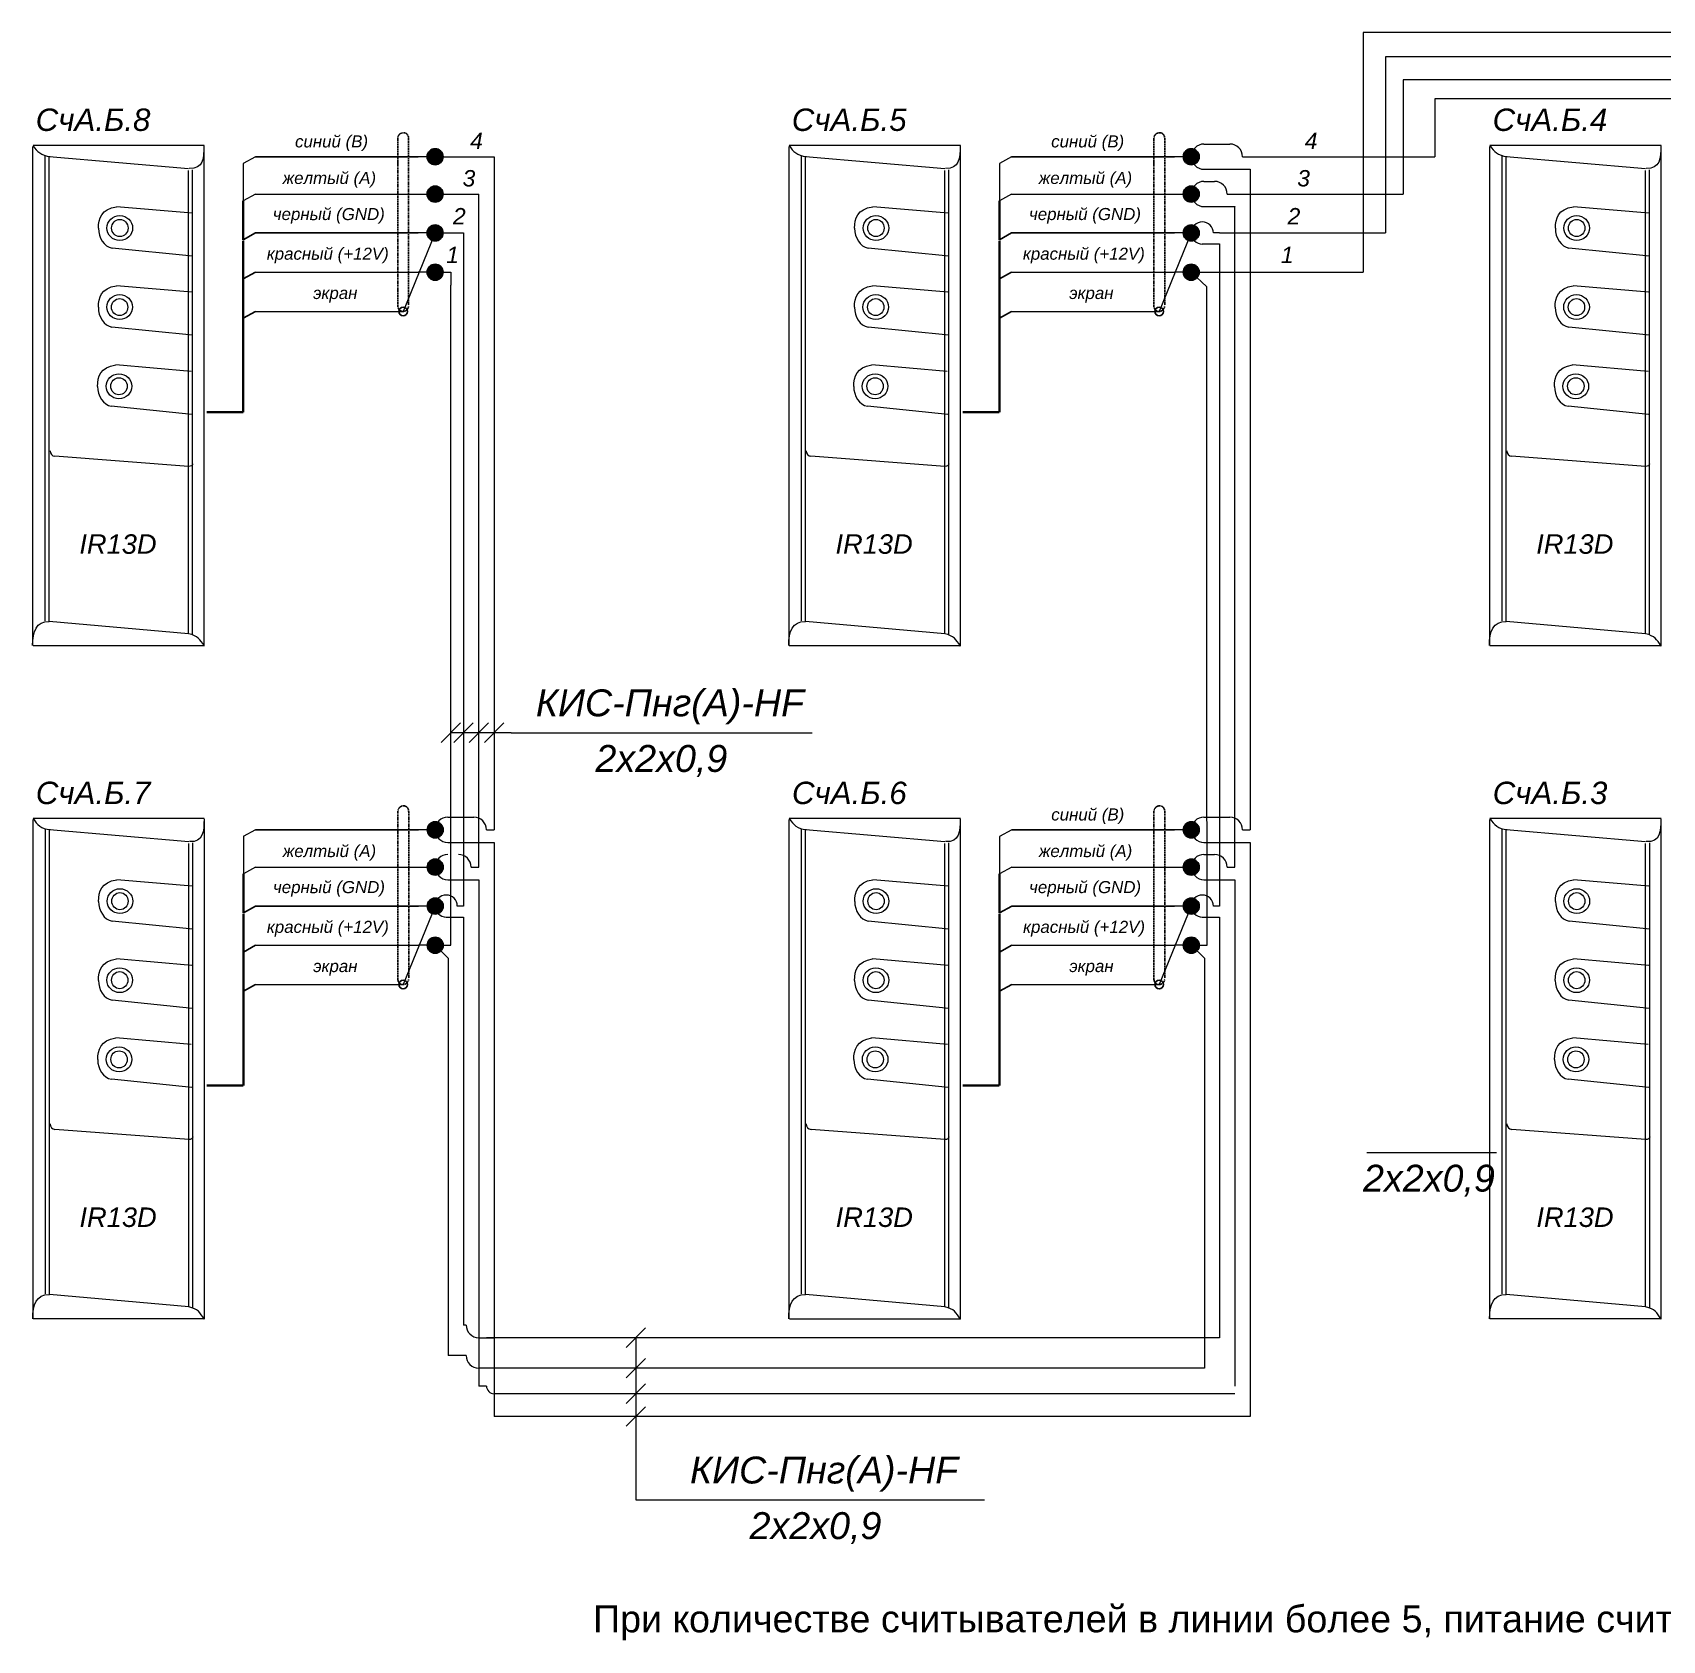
# Model space of a CAD drawing. Header units: millimetres. Extents: x -197802 to 287448, y -91833 to 122858.
# Drawn here: x -76860 to -59113, y 91151 to 108661 of the extents above; entities that cross this region are included whole.
import ezdxf

# ---------------------------------------------------------------- set-up
doc = ezdxf.new("R2010")
doc.units = ezdxf.units.MM
doc.linetypes.add('IMPORT-IMPORT-DASHED', pattern=[19.05, 12.7, -6.35])
doc.layers.add('СКУД', color=7, linetype='Continuous')
doc.styles.get("Standard").update_dxf_attribs({"font": 'arial.ttf'})

msp = doc.modelspace()

# ---------------------------------------------------------------- hatches: boundary and pattern name
at = {"layer": 'СКУД', "lineweight": 18, "true_color": 0x000000}
h = msp.add_hatch(dxfattribs=at)
h.set_pattern_fill('ANGLE', color=18, scale=0.8)
h.set_pattern_definition([(0, (-92939.2615, 143382.137), (0, 5.588), [4.064, -1.524]), (90, (-92939.2615, 143382.137), (-5.588, 3e-16), [4.064, -1.524])])
h.paths.add_polyline_path([(-72564, 107310), (-72477, 107310), (-72390, 107310, -0.999967)])
h.paths.add_polyline_path([(-72477, 107397, -0.414214), (-72390, 107310), (-72477, 107310)])
h.paths.add_polyline_path([(-72477, 107397), (-72477, 107310), (-72564, 107310, -0.414233)])
h = msp.add_hatch(dxfattribs=at)
h.set_pattern_fill('ANGLE', color=18, scale=0.8)
h.set_pattern_definition([(0, (-84706.1136, 143382.137), (0, 5.588), [4.064, -1.524]), (90, (-84706.1136, 143382.137), (-5.588, 3e-16), [4.064, -1.524])])
h.paths.add_polyline_path([(-64331, 107310), (-64244, 107310), (-64157, 107310, -0.999967)])
h.paths.add_polyline_path([(-64244, 107397, -0.414214), (-64157, 107310), (-64244, 107310)])
h.paths.add_polyline_path([(-64244, 107397), (-64244, 107310), (-64331, 107310, -0.414233)])
h = msp.add_hatch(dxfattribs=at)
h.set_pattern_fill('ANGLE', color=18, scale=0.8)
h.set_pattern_definition([(0, (-92939.2615, 142975.892), (0, 5.588), [4.064, -1.524]), (90, (-92939.2615, 142975.892), (-5.588, 3e-16), [4.064, -1.524])])
h.paths.add_polyline_path([(-72564, 106903), (-72477, 106903), (-72390, 106903, -0.999967)])
h.paths.add_polyline_path([(-72477, 106990, -0.414214), (-72390, 106903), (-72477, 106903)])
h.paths.add_polyline_path([(-72477, 106990), (-72477, 106903), (-72564, 106903, -0.414233)])
h = msp.add_hatch(dxfattribs=at)
h.set_pattern_fill('ANGLE', color=18, scale=0.8)
h.set_pattern_definition([(0, (-84706.1136, 142975.892), (0, 5.588), [4.064, -1.524]), (90, (-84706.1136, 142975.892), (-5.588, 3e-16), [4.064, -1.524])])
h.paths.add_polyline_path([(-64331, 106903), (-64244, 106903), (-64157, 106903, -0.999967)])
h.paths.add_polyline_path([(-64244, 106990, -0.414214), (-64157, 106903), (-64244, 106903)])
h.paths.add_polyline_path([(-64244, 106990), (-64244, 106903), (-64331, 106903, -0.414233)])
h = msp.add_hatch(dxfattribs=at)
h.set_pattern_fill('ANGLE', color=18, scale=0.8)
h.set_pattern_definition([(0, (-92939.2615, 142552.125), (0, 5.588), [4.064, -1.524]), (90, (-92939.2615, 142552.125), (-5.588, 3e-16), [4.064, -1.524])])
h.paths.add_polyline_path([(-72564, 106479), (-72477, 106479), (-72390, 106479, -0.999967)])
h.paths.add_polyline_path([(-72477, 106567, -0.414214), (-72390, 106479), (-72477, 106479)])
h.paths.add_polyline_path([(-72477, 106567), (-72477, 106479), (-72564, 106479, -0.414233)])
h = msp.add_hatch(dxfattribs=at)
h.set_pattern_fill('ANGLE', color=18, scale=0.8)
h.set_pattern_definition([(0, (-84706.1136, 142552.125), (0, 5.588), [4.064, -1.524]), (90, (-84706.1136, 142552.125), (-5.588, 3e-16), [4.064, -1.524])])
h.paths.add_polyline_path([(-64331, 106479), (-64244, 106479), (-64157, 106479, -0.999967)])
h.paths.add_polyline_path([(-64244, 106567, -0.414214), (-64157, 106479), (-64244, 106479)])
h.paths.add_polyline_path([(-64244, 106567), (-64244, 106479), (-64331, 106479, -0.414233)])
h = msp.add_hatch(dxfattribs=at)
h.set_pattern_fill('ANGLE', color=18, scale=0.8)
h.set_pattern_definition([(0, (-92939.2615, 142124.5856), (0, 5.588), [4.064, -1.524]), (90, (-92939.2615, 142124.5856), (-5.588, 3e-16), [4.064, -1.524])])
h.paths.add_polyline_path([(-72564, 106052), (-72477, 106052), (-72390, 106052, -0.999967)])
h.paths.add_polyline_path([(-72477, 106139, -0.414214), (-72390, 106052), (-72477, 106052)])
h.paths.add_polyline_path([(-72477, 106139), (-72477, 106052), (-72564, 106052, -0.414233)])
h = msp.add_hatch(dxfattribs=at)
h.set_pattern_fill('ANGLE', color=18, scale=0.8)
h.set_pattern_definition([(0, (-84706.1136, 142124.5856), (0, 5.588), [4.064, -1.524]), (90, (-84706.1136, 142124.5856), (-5.588, 3e-16), [4.064, -1.524])])
h.paths.add_polyline_path([(-64331, 106052), (-64244, 106052), (-64157, 106052, -0.999967)])
h.paths.add_polyline_path([(-64244, 106139, -0.414214), (-64157, 106052), (-64244, 106052)])
h.paths.add_polyline_path([(-64244, 106139), (-64244, 106052), (-64331, 106052, -0.414233)])
h = msp.add_hatch(dxfattribs=at)
h.set_pattern_fill('ANGLE', color=18, scale=0.8)
h.set_pattern_definition([(0, (-104250.365, 136051.72), (0, 5.588), [4.064, -1.524]), (90, (-104250.365, 136051.72), (-5.588, 3e-16), [4.064, -1.524])])
h.paths.add_polyline_path([(-72563, 99979), (-72476, 99979), (-72389, 99979, -0.999967)])
h.paths.add_polyline_path([(-72476, 100066, -0.414214), (-72389, 99979), (-72476, 99979)])
h.paths.add_polyline_path([(-72476, 100066), (-72476, 99979), (-72563, 99979, -0.414233)])
h = msp.add_hatch(dxfattribs=at)
h.set_pattern_fill('ANGLE', color=18, scale=0.8)
h.set_pattern_definition([(0, (-96017.217, 136051.72), (0, 5.588), [4.064, -1.524]), (90, (-96017.217, 136051.72), (-5.588, 3e-16), [4.064, -1.524])])
h.paths.add_polyline_path([(-64330, 99979), (-64243, 99979), (-64156, 99979, -0.999967)])
h.paths.add_polyline_path([(-64243, 100066, -0.414214), (-64156, 99979), (-64243, 99979)])
h.paths.add_polyline_path([(-64243, 100066), (-64243, 99979), (-64330, 99979, -0.414233)])
h = msp.add_hatch(dxfattribs=at)
h.set_pattern_fill('ANGLE', color=18, scale=0.8)
h.set_pattern_definition([(0, (-104250.365, 135645.475), (0, 5.588), [4.064, -1.524]), (90, (-104250.365, 135645.475), (-5.588, 3e-16), [4.064, -1.524])])
h.paths.add_polyline_path([(-72563, 99573), (-72476, 99573), (-72389, 99573, -0.999967)])
h.paths.add_polyline_path([(-72476, 99660, -0.414214), (-72389, 99573), (-72476, 99573)])
h.paths.add_polyline_path([(-72476, 99660), (-72476, 99573), (-72563, 99573, -0.414233)])
h = msp.add_hatch(dxfattribs=at)
h.set_pattern_fill('ANGLE', color=18, scale=0.8)
h.set_pattern_definition([(0, (-96017.217, 135645.475), (0, 5.588), [4.064, -1.524]), (90, (-96017.217, 135645.475), (-5.588, 3e-16), [4.064, -1.524])])
h.paths.add_polyline_path([(-64330, 99573), (-64243, 99573), (-64156, 99573, -0.999967)])
h.paths.add_polyline_path([(-64243, 99660, -0.414214), (-64156, 99573), (-64243, 99573)])
h.paths.add_polyline_path([(-64243, 99660), (-64243, 99573), (-64330, 99573, -0.414233)])
h = msp.add_hatch(dxfattribs=at)
h.set_pattern_fill('ANGLE', color=18, scale=0.8)
h.set_pattern_definition([(0, (-104250.365, 135221.708), (0, 5.588), [4.064, -1.524]), (90, (-104250.365, 135221.708), (-5.588, 3e-16), [4.064, -1.524])])
h.paths.add_polyline_path([(-72563, 99149), (-72476, 99149), (-72389, 99149, -0.999967)])
h.paths.add_polyline_path([(-72476, 99236, -0.414214), (-72389, 99149), (-72476, 99149)])
h.paths.add_polyline_path([(-72476, 99236), (-72476, 99149), (-72563, 99149, -0.414233)])
h = msp.add_hatch(dxfattribs=at)
h.set_pattern_fill('ANGLE', color=18, scale=0.8)
h.set_pattern_definition([(0, (-96017.217, 135221.708), (0, 5.588), [4.064, -1.524]), (90, (-96017.217, 135221.708), (-5.588, 3e-16), [4.064, -1.524])])
h.paths.add_polyline_path([(-64330, 99149), (-64243, 99149), (-64156, 99149, -0.999967)])
h.paths.add_polyline_path([(-64243, 99236, -0.414214), (-64156, 99149), (-64243, 99149)])
h.paths.add_polyline_path([(-64243, 99236), (-64243, 99149), (-64330, 99149, -0.414233)])
h = msp.add_hatch(dxfattribs=at)
h.set_pattern_fill('ANGLE', color=18, scale=0.8)
h.set_pattern_definition([(0, (-104250.365, 134794.1684), (0, 5.588), [4.064, -1.524]), (90, (-104250.365, 134794.1684), (-5.588, 3e-16), [4.064, -1.524])])
h.paths.add_polyline_path([(-72563, 98722), (-72476, 98722), (-72389, 98722, -0.999967)])
h.paths.add_polyline_path([(-72476, 98809, -0.414214), (-72389, 98722), (-72476, 98722)])
h.paths.add_polyline_path([(-72476, 98809), (-72476, 98722), (-72563, 98722, -0.414233)])
h = msp.add_hatch(dxfattribs=at)
h.set_pattern_fill('ANGLE', color=18, scale=0.8)
h.set_pattern_definition([(0, (-96017.217, 134794.1684), (0, 5.588), [4.064, -1.524]), (90, (-96017.217, 134794.1684), (-5.588, 3e-16), [4.064, -1.524])])
h.paths.add_polyline_path([(-64330, 98722), (-64243, 98722), (-64156, 98722, -0.999967)])
h.paths.add_polyline_path([(-64243, 98809, -0.414214), (-64156, 98722), (-64243, 98722)])
h.paths.add_polyline_path([(-64243, 98809), (-64243, 98722), (-64330, 98722, -0.414233)])

# ---------------------------------------------------------------- linework, layer by layer
at = {"layer": 'СКУД', "color": 7, "linetype": 'IMPORT-IMPORT-DASHED'}
for p, q in [((-72884, 107247), (-72884, 107509)), ((-72766, 107244), (-72766, 107506)), ((-64651, 107247), (-64651, 107509)), ((-64533, 107244), (-64533, 107506)), ((-72884, 106868), (-72884, 107247)), ((-72766, 106867), (-72766, 107244)), ((-64651, 106868), (-64651, 107247)), ((-64533, 106867), (-64533, 107244)), ((-72884, 105847), (-72884, 105687)), ((-72766, 105847), (-72766, 105700)), ((-64651, 105847), (-64651, 105687)), ((-64533, 105847), (-64533, 105700)), ((-72766, 105700), (-72766, 105697)), ((-64533, 105700), (-64533, 105697)), ((-72883, 99917), (-72883, 100179)), ((-72765, 99913), (-72765, 100175)), ((-64650, 99917), (-64650, 100179)), ((-64532, 99913), (-64532, 100175)), ((-72883, 99538), (-72883, 99917)), ((-72765, 99537), (-72765, 99913)), ((-64650, 99538), (-64650, 99917)), ((-64532, 99537), (-64532, 99913)), ((-72883, 98517), (-72883, 98356)), ((-72765, 98517), (-72765, 98370)), ((-64650, 98517), (-64650, 98356)), ((-64532, 98517), (-64532, 98370)), ((-72765, 98370), (-72765, 98367)), ((-64532, 98370), (-64532, 98367))]:
    msp.add_line(p, q, dxfattribs=at)
at = {"layer": 'СКУД', "color": 5, "lineweight": 18}
for p, q in [((-64105, 107447), (-63823, 107447)), ((-74433, 107310), (-74566, 107236)), ((-74433, 107310), (-74566, 107236)), ((-72477, 107310), (-74433, 107310)), ((-72477, 107310), (-71835, 107310)), ((-71835, 107310), (-71835, 107106)), ((-66200, 107310), (-66333, 107236)), ((-66200, 107310), (-66333, 107236)), ((-64244, 107310), (-66200, 107310)), ((-63685, 107310), (-63602, 107310)), ((-63602, 107310), (-61591, 107310)), ((-71835, 107106), (-71835, 100920)), ((-64105, 107173), (-63823, 107173)), ((-63602, 107106), (-63602, 100920)), ((-72338, 100117), (-72056, 100117)), ((-64105, 100117), (-63823, 100117)), ((-74433, 99979), (-74566, 99906)), ((-72476, 99979), (-74432, 99979)), ((-71918, 99979), (-71835, 99979)), ((-66199, 99979), (-66332, 99906)), ((-66199, 99979), (-66332, 99906)), ((-64243, 99979), (-66199, 99979)), ((-63685, 99979), (-63602, 99979)), ((-72338, 99842), (-72056, 99842)), ((-71834, 99776), (-71834, 93589)), ((-64105, 99842), (-63823, 99842)), ((-63601, 99776), (-63601, 93589)), ((-63601, 93589), (-71834, 93589))]:
    msp.add_line(p, q, dxfattribs=at)
at = {"layer": 'СКУД', "color": 7, "lineweight": 18}
for p, q in [((-74566, 107204), (-74566, 106830)), ((-66333, 107204), (-66333, 106830)), ((-72477, 106479), (-72826, 105624)), ((-64244, 106479), (-64593, 105624)), ((-74565, 99874), (-74565, 99500)), ((-66332, 99874), (-66332, 99500)), ((-72476, 99149), (-72825, 98294)), ((-64243, 99149), (-64592, 98294))]:
    msp.add_line(p, q, dxfattribs=at)
at = {"layer": 'СКУД', "color": 40, "lineweight": 18, "true_color": 0xf8d731}
for p, q in [((-64105, 107041), (-63990, 107041)), ((-74433, 106903), (-74566, 106830)), ((-72660, 106903), (-72477, 106903)), ((-66200, 106903), (-66333, 106830)), ((-64427, 106903), (-64244, 106903)), ((-63852, 106903), (-63768, 106903)), ((-64105, 106767), (-63823, 106767)), ((-63823, 106767), (-63768, 106767)), ((-63768, 106767), (-63768, 106762)), ((-74432, 99573), (-74565, 99500)), ((-72659, 99573), (-72476, 99573)), ((-72085, 99573), (-72001, 99573)), ((-66199, 99573), (-66332, 99500)), ((-64426, 99573), (-64243, 99573)), ((-64105, 99711), (-63990, 99711)), ((-63852, 99573), (-63768, 99573)), ((-72338, 99436), (-72056, 99436)), ((-72056, 99436), (-72001, 99436)), ((-72001, 99436), (-72001, 99431)), ((-72001, 99431), (-72001, 93922)), ((-64105, 99436), (-63823, 99436)), ((-63823, 99436), (-63768, 99436)), ((-63768, 99436), (-63768, 99431)), ((-63768, 99431), (-63768, 93922)), ((-63768, 93838), (-71834, 93838))]:
    msp.add_line(p, q, dxfattribs=at)
at = {"layer": 'СКУД', "color": 18, "true_color": 0x000000}
for p, q in [((-74433, 106479), (-74566, 106406)), ((-66200, 106479), (-66333, 106406)), ((-74432, 99149), (-74565, 99076)), ((-66199, 99149), (-66332, 99076))]:
    msp.add_line(p, q, dxfattribs=at)
at = {"layer": 'СКУД', "color": 18, "lineweight": 18, "true_color": 0x000000}
for p, q in [((-74433, 106479), (-74566, 106406)), ((-72477, 106479), (-74433, 106479)), ((-66200, 106479), (-66333, 106406)), ((-64244, 106479), (-66200, 106479)), ((-72200, 101143), (-72412, 100931)), ((-71649, 101037), (-72306, 101037)), ((-72063, 101143), (-72275, 100931)), ((-71896, 101143), (-72108, 100931)), ((-71729, 101143), (-71941, 100931)), ((-71649, 101037), (-70690, 101037)), ((-70690, 101037), (-69278, 101037)), ((-69784, 101037), (-68372, 101037)), ((-74432, 99149), (-74565, 99076)), ((-72476, 99149), (-74432, 99149)), ((-66199, 99149), (-66332, 99076)), ((-64243, 99149), (-66199, 99149)), ((-62331, 96466), (-60920, 96466)), ((-70186, 94554), (-70398, 94342)), ((-70292, 94448), (-70292, 92682)), ((-70186, 94222), (-70398, 94010)), ((-70186, 93944), (-70398, 93732)), ((-70186, 93696), (-70398, 93483)), ((-70292, 92682), (-69773, 92682)), ((-69773, 92682), (-68813, 92682)), ((-68813, 92682), (-67402, 92682)), ((-67907, 92682), (-66496, 92682))]:
    msp.add_line(p, q, dxfattribs=at)
at = {"layer": 'СКУД', "color": 241, "lineweight": 18, "true_color": 0xf7abae}
for p, q in [((-72169, 106338), (-72169, 101254)), ((-64123, 106360), (-63935, 106360)), ((-63936, 106479), (-64003, 106479)), ((-63935, 106360), (-63936, 101254)), ((-72169, 101254), (-72169, 99149)), ((-63936, 101254), (-63936, 99149)), ((-72356, 99029), (-72168, 99029)), ((-72169, 99149), (-72236, 99149)), ((-72168, 99029), (-72168, 99008)), ((-64123, 99029), (-63935, 99029)), ((-63936, 99149), (-64003, 99149)), ((-63935, 99029), (-63935, 99008)), ((-72168, 99008), (-72168, 94586)), ((-63935, 99008), (-63935, 94586)), ((-72139, 94586), (-72168, 94586)), ((-72001, 94448), (-71834, 94448)), ((-63935, 94448), (-71918, 94448)), ((-63935, 94586), (-63935, 94448))]:
    msp.add_line(p, q, dxfattribs=at)
at = {"layer": 'СКУД', "color": 1}
for p, q in [((-74433, 106052), (-74566, 105979)), ((-66200, 106052), (-66333, 105979)), ((-74432, 98722), (-74565, 98648)), ((-66199, 98722), (-66332, 98648))]:
    msp.add_line(p, q, dxfattribs=at)
at = {"layer": 'СКУД', "color": 1, "lineweight": 18}
for p, q in [((-72477, 106052), (-72660, 106052)), ((-72477, 106052), (-72306, 106052)), ((-72306, 106052), (-72306, 105911)), ((-64244, 106052), (-64427, 106052)), ((-64244, 106052), (-64073, 106052)), ((-64243, 106052), (-64072, 106052)), ((-72306, 101420), (-72306, 105911)), ((-64073, 101420), (-64073, 105894)), ((-72306, 98722), (-72306, 101420)), ((-64072, 98722), (-64073, 101420)), ((-72476, 98722), (-72659, 98722)), ((-72476, 98722), (-72306, 98722)), ((-64243, 98722), (-64426, 98722)), ((-64243, 98722), (-64072, 98722)), ((-72335, 98580), (-72335, 94254)), ((-64101, 98580), (-64101, 94254)), ((-72139, 94254), (-72335, 94254)), ((-64101, 94254), (-64101, 94116)), ((-64101, 94116), (-72001, 94116))]:
    msp.add_line(p, q, dxfattribs=at)
at = {"layer": 'СКУД', "color": 7}
for p, q in [((-74433, 105624), (-74566, 105551)), ((-66200, 105624), (-66333, 105551)), ((-74432, 98294), (-74565, 98221)), ((-66199, 98294), (-66332, 98221))]:
    msp.add_line(p, q, dxfattribs=at)
at = {"layer": 'СКУД', "color": 1, "lineweight": 18}
for points in [[(-54268, 106048), (-54268, 108661), (-62371, 108661), (-62371, 106052)], [(-74433, 106052), (-72660, 106052)], [(-66200, 106052), (-64427, 106052)], [(-64243, 106052), (-64073, 105894)], [(-64073, 106052), (-62371, 106052)], [(-74432, 98722), (-72659, 98722)], [(-72476, 98722), (-72335, 98580)], [(-66199, 98722), (-64426, 98722)], [(-64243, 98722), (-64101, 98580)]]:
    msp.add_lwpolyline(points, dxfattribs=at)
at = {"layer": 'СКУД', "color": 241, "lineweight": 18, "true_color": 0xf7abae}
for points in [[(-54555, 106476), (-54555, 108397), (-62129, 108397), (-62129, 106479)], [(-72477, 106479), (-72169, 106479), (-72169, 106338)], [(-63936, 106479), (-62129, 106479)]]:
    msp.add_lwpolyline(points, dxfattribs=at)
at = {"layer": 'СКУД', "color": 40, "lineweight": 18, "true_color": 0xf8d731}
for points in [[(-54842, 106899), (-54842, 108147), (-61937, 108147), (-61937, 106903)], [(-74433, 106903), (-72660, 106903)], [(-72477, 106903), (-72001, 106903)], [(-72001, 99573), (-72001, 106903), (-72002, 106903)], [(-66200, 106903), (-64427, 106903)], [(-63769, 106903), (-61937, 106903)], [(-63768, 99573), (-63768, 106762), (-63768, 106762)], [(-74432, 99573), (-72659, 99573)], [(-66199, 99573), (-64426, 99573)], [(-71918, 93922), (-72001, 93922)]]:
    msp.add_lwpolyline(points, dxfattribs=at)
at = {"layer": 'СКУД', "color": 5, "lineweight": 18}
for points in [[(-55973, 107313), (-55129, 107313), (-55129, 107941), (-61591, 107941), (-61591, 107310)], [(-74433, 107310), (-72660, 107310)], [(-66200, 107310), (-64427, 107310)], [(-63685, 107310), (-63602, 107310)], [(-63823, 107173), (-63601, 107173), (-63601, 107106)], [(-71835, 100920), (-71835, 99979)], [(-63602, 100920), (-63602, 99979)], [(-74432, 99979), (-72659, 99979)], [(-71918, 99979), (-71835, 99979)], [(-66199, 99979), (-64426, 99979)], [(-63685, 99979), (-63602, 99979)], [(-72056, 99842), (-71834, 99842), (-71834, 99776)], [(-63823, 99842), (-63601, 99842), (-63601, 99776)]]:
    msp.add_lwpolyline(points, dxfattribs=at)
at = {"layer": 'СКУД', "color": 7, "lineweight": 18}
for points in [[(-76856, 101988), (-76856, 107421)], [(-74991, 107432), (-76855, 107432)], [(-74990, 101981), (-74990, 107428)], [(-68623, 101988), (-68623, 107421)], [(-66758, 107432), (-68622, 107432)], [(-66757, 101981), (-66757, 107428)], [(-60993, 101988), (-60993, 107421)], [(-59128, 107432), (-60992, 107432)], [(-59127, 101981), (-59127, 107428)], [(-76722, 102256), (-76722, 107317)], [(-76678, 102249), (-76678, 107309)], [(-75161, 107178), (-76678, 107309)], [(-74566, 107236), (-74566, 106774)], [(-68489, 102256), (-68489, 107317)], [(-68445, 102249), (-68445, 107309)], [(-66928, 107178), (-68445, 107309)], [(-66333, 107236), (-66333, 106774)], [(-60859, 102256), (-60859, 107317)], [(-60815, 102249), (-60815, 107309)], [(-59298, 107178), (-60815, 107309)], [(-75161, 102115), (-75161, 107161)], [(-75117, 102107), (-75117, 107168)], [(-66928, 102115), (-66928, 107161)], [(-66883, 102107), (-66883, 107168)], [(-59298, 102115), (-59298, 107161)], [(-59253, 102107), (-59253, 107168)], [(-75124, 106694), (-75946, 106765)], [(-66891, 106694), (-67712, 106765)], [(-59261, 106694), (-60082, 106765)], [(-75117, 106226), (-75994, 106315)], [(-66883, 106226), (-67761, 106315)], [(-59253, 106226), (-60131, 106315)], [(-75126, 105834), (-75947, 105904)], [(-66893, 105834), (-67714, 105904)], [(-59263, 105834), (-60084, 105904)], [(-74433, 105624), (-72826, 105624)], [(-66200, 105624), (-64593, 105624)], [(-75118, 105365), (-75996, 105455)], [(-66885, 105365), (-67763, 105455)], [(-59255, 105365), (-60132, 105455)], [(-75133, 104971), (-75955, 105042)], [(-66900, 104971), (-67722, 105042)], [(-59270, 104971), (-60092, 105042)], [(-75126, 104503), (-76003, 104592)], [(-66893, 104503), (-67770, 104592)], [(-59263, 104503), (-60140, 104592)], [(-75161, 103936), (-76618, 104048)], [(-66928, 103936), (-68385, 104048)], [(-59298, 103936), (-60755, 104048)], [(-75161, 102115), (-76678, 102249)], [(-66928, 102115), (-68445, 102249)], [(-59298, 102115), (-60815, 102249)], [(-74991, 101983), (-76855, 101983)], [(-66758, 101983), (-68622, 101983)], [(-59128, 101983), (-60992, 101983)], [(-74990, 100102), (-76854, 100102)], [(-74989, 94650), (-74989, 100098)], [(-66757, 100102), (-68621, 100102)], [(-66756, 94650), (-66756, 100098)], [(-59127, 100102), (-60991, 100102)], [(-59126, 94650), (-59126, 100098)], [(-76855, 94658), (-76855, 100090)], [(-76721, 94926), (-76721, 99986)], [(-76677, 94918), (-76677, 99979)], [(-75160, 99847), (-76677, 99979)], [(-68622, 94658), (-68622, 100090)], [(-68488, 94926), (-68488, 99986)], [(-68444, 94918), (-68444, 99979)], [(-66927, 99847), (-68444, 99979)], [(-60992, 94658), (-60992, 100090)], [(-60858, 94926), (-60858, 99986)], [(-60813, 94918), (-60813, 99979)], [(-59297, 99847), (-60813, 99979)], [(-75160, 94784), (-75160, 99830)], [(-75115, 94777), (-75115, 99838)], [(-74565, 99906), (-74565, 99444)], [(-66927, 94784), (-66927, 99830)], [(-66882, 94777), (-66882, 99838)], [(-66332, 99906), (-66332, 99444)], [(-59297, 94784), (-59297, 99830)], [(-59252, 94777), (-59252, 99838)], [(-75123, 99364), (-75944, 99435)], [(-66890, 99364), (-67711, 99435)], [(-59260, 99364), (-60081, 99435)], [(-75115, 98896), (-75993, 98985)], [(-66882, 98896), (-67760, 98985)], [(-59252, 98896), (-60129, 98985)], [(-75125, 98503), (-75946, 98574)], [(-66892, 98503), (-67713, 98574)], [(-59261, 98503), (-60083, 98574)], [(-74432, 98294), (-72825, 98294)], [(-66199, 98294), (-64592, 98294)], [(-75117, 98035), (-75995, 98124)], [(-66884, 98035), (-67761, 98124)], [(-59254, 98035), (-60131, 98124)], [(-75132, 97641), (-75954, 97712)], [(-66899, 97641), (-67721, 97712)], [(-59269, 97641), (-60090, 97712)], [(-75125, 97173), (-76002, 97262)], [(-66892, 97173), (-67769, 97262)], [(-59261, 97173), (-60139, 97262)], [(-75160, 96606), (-76617, 96717)], [(-66927, 96606), (-68384, 96717)], [(-59297, 96606), (-60754, 96717)], [(-75160, 94784), (-76677, 94918)], [(-66927, 94784), (-68444, 94918)], [(-59297, 94784), (-60813, 94918)], [(-74990, 94652), (-76854, 94652)], [(-66756, 94650), (-68620, 94650)], [(-59127, 94652), (-60991, 94652)]]:
    msp.add_lwpolyline(points, dxfattribs=at)
at = {"layer": 'СКУД', "color": 7, "linetype": 'IMPORT-IMPORT-DASHED'}
for points in [[(-72884, 106868), (-72884, 105847)], [(-72766, 106867), (-72766, 105847)], [(-64651, 106868), (-64651, 105847)], [(-64533, 106867), (-64533, 105847)], [(-72883, 99538), (-72883, 98517)], [(-72765, 99537), (-72765, 98517)], [(-64650, 99538), (-64650, 98517)], [(-64532, 99537), (-64532, 98517)]]:
    msp.add_lwpolyline(points, dxfattribs=at)
at = {"layer": 'СКУД', "color": 7, "lineweight": 35}
for points in [[(-74566, 106406), (-74566, 106830)], [(-66333, 106406), (-66333, 106830)], [(-74566, 106395), (-74566, 104526)], [(-66333, 106395), (-66333, 104526)], [(-74568, 104526), (-74964, 104526)], [(-66335, 104526), (-66731, 104526)], [(-74565, 99076), (-74565, 99500)], [(-66332, 99076), (-66332, 99500)], [(-74565, 99065), (-74565, 97196)], [(-66332, 99065), (-66332, 97196)], [(-74567, 97196), (-74963, 97196)], [(-66334, 97196), (-66730, 97196)]]:
    msp.add_lwpolyline(points, dxfattribs=at)
at = {"layer": 'СКУД', "color": 18, "lineweight": 18, "true_color": 0x000000}
for points in [[(-74433, 106479), (-72660, 106479)], [(-66200, 106479), (-64427, 106479)], [(-74432, 99149), (-72659, 99149)], [(-66199, 99149), (-64426, 99149)]]:
    msp.add_lwpolyline(points, dxfattribs=at)
at = {"layer": 'СКУД', "color": 18, "true_color": 0x000000}
for centre in [(-72477, 107310), (-64244, 107310), (-72477, 106903), (-64244, 106903), (-72477, 106479), (-64244, 106479), (-72477, 106052), (-64244, 106052), (-72476, 99979), (-64243, 99979), (-72476, 99573), (-64243, 99573), (-72476, 99149), (-64243, 99149), (-72476, 98722), (-64243, 98722)]:
    msp.add_circle(centre, 87.1, dxfattribs=at)
at = {"layer": 'СКУД', "color": 7, "lineweight": 18}
for centre in [(-72477, 107310), (-64244, 107310), (-72477, 106903), (-64244, 106903), (-72477, 106479), (-64244, 106479), (-72477, 106052), (-64244, 106052), (-72476, 99979), (-64243, 99979), (-72476, 99573), (-64243, 99573), (-72476, 99149), (-64243, 99149), (-72476, 98722), (-64243, 98722)]:
    msp.add_circle(centre, 29.7, dxfattribs=at)
at = {"layer": 'СКУД'}
for centre in [(-72826, 105624), (-64593, 105624), (-72825, 98294), (-64592, 98294)]:
    msp.add_circle(centre, 46.6, dxfattribs=at)
at = {"layer": 'СКУД', "color": 5, "lineweight": 18}
for centre, start, end in [((-64105, 107310), 90, 180), ((-63823, 107310), 0, 90), ((-64105, 107311), 180, 270), ((-72338, 99979), 90, 180), ((-72056, 99979), 0, 90), ((-64105, 99979), 90, 180), ((-63823, 99979), 0, 90), ((-72338, 99980), 180, 270), ((-64105, 99980), 180, 270)]:
    msp.add_arc(centre, 138, start, end, dxfattribs=at)
at = {"layer": 'СКУД', "color": 40, "lineweight": 18, "true_color": 0xf8d731}
for centre, radius, start, end in [((-64105, 106903), 138, 90, 180), ((-63990, 106903), 138, 0, 90), ((-64105, 106904), 138, 180, 270), ((-72338, 99573), 138, 90, 180), ((-72338, 99574), 138, 180, 270), ((-72223, 99573), 138, 0, 90), ((-64105, 99573), 138, 90, 180), ((-64105, 99574), 138, 180, 270), ((-63990, 99573), 138, 0, 90), ((-71834, 93922), 83.4, 180, 270)]:
    msp.add_arc(centre, radius, start, end, dxfattribs=at)
at = {"layer": 'СКУД', "color": 241, "lineweight": 18, "true_color": 0xf7abae}
for centre, radius, start, end in [((-64123, 106479), 120, 0, 180), ((-64123, 106479), 120, 180, 270), ((-72356, 99149), 120, 0, 180), ((-64123, 99149), 120, 0, 180), ((-72356, 99149), 120, 180, 270), ((-64123, 99149), 120, 180, 270), ((-72001, 94586), 138, 180, 270)]:
    msp.add_arc(centre, radius, start, end, dxfattribs=at)
at = {"layer": 'СКУД', "color": 1, "lineweight": 18}
msp.add_arc((-72001, 94254), 138, 180, 270, dxfattribs=at)
at = {"layer": 'СКУД', "color": 7, "linetype": 'IMPORT-IMPORT-DASHED'}
for points in [[(-72766, 107506), (-72765, 107594), (-72878, 107591), (-72884, 107509)], [(-64533, 107506), (-64532, 107594), (-64644, 107591), (-64651, 107509)], [(-72884, 105687), (-72882, 105601), (-72772, 105606), (-72766, 105687)], [(-64651, 105687), (-64649, 105601), (-64539, 105606), (-64533, 105687)], [(-72765, 100175), (-72764, 100264), (-72876, 100260), (-72883, 100179)], [(-64532, 100175), (-64531, 100264), (-64643, 100260), (-64650, 100179)], [(-72883, 98356), (-72881, 98271), (-72771, 98275), (-72765, 98356)], [(-64650, 98356), (-64648, 98271), (-64538, 98275), (-64532, 98356)]]:
    msp.add_open_spline(points, degree=3, dxfattribs=at)
at = {"layer": 'СКУД', "color": 7, "lineweight": 18}
for points in [[(-76855, 107432), (-76808, 107363), (-76771, 107323), (-76667, 107311)], [(-74994, 107430), (-74994, 107293), (-75001, 107174), (-75154, 107181)], [(-68622, 107432), (-68575, 107363), (-68538, 107323), (-68434, 107311)], [(-66761, 107430), (-66761, 107293), (-66768, 107174), (-66921, 107181)], [(-60992, 107432), (-60945, 107363), (-60908, 107323), (-60803, 107311)], [(-59131, 107430), (-59131, 107293), (-59138, 107174), (-59291, 107181)], [(-76143, 106531), (-76143, 106638), (-76113, 106739), (-75946, 106765)], [(-67909, 106531), (-67909, 106638), (-67880, 106739), (-67712, 106765)], [(-60279, 106531), (-60279, 106638), (-60250, 106739), (-60082, 106765)], [(-76143, 106531), (-76143, 106428), (-76083, 106330), (-75994, 106315)], [(-67909, 106531), (-67909, 106428), (-67850, 106330), (-67761, 106315)], [(-60279, 106531), (-60279, 106428), (-60220, 106330), (-60131, 106315)], [(-76144, 105670), (-76144, 105777), (-76115, 105878), (-75947, 105904)], [(-67911, 105670), (-67911, 105777), (-67882, 105878), (-67714, 105904)], [(-60281, 105670), (-60281, 105777), (-60251, 105878), (-60084, 105904)], [(-76144, 105670), (-76144, 105567), (-76085, 105469), (-75996, 105455)], [(-67911, 105670), (-67911, 105567), (-67852, 105469), (-67763, 105455)], [(-60281, 105670), (-60281, 105567), (-60222, 105469), (-60132, 105455)], [(-76152, 104808), (-76152, 104915), (-76122, 105016), (-75955, 105042)], [(-67919, 104808), (-67919, 104915), (-67889, 105016), (-67722, 105042)], [(-60289, 104808), (-60289, 104915), (-60259, 105016), (-60092, 105042)], [(-76152, 104808), (-76152, 104705), (-76092, 104607), (-76003, 104592)], [(-67919, 104808), (-67919, 104705), (-67859, 104607), (-67770, 104592)], [(-60289, 104808), (-60289, 104705), (-60229, 104607), (-60140, 104592)], [(-76670, 104107), (-76670, 104074), (-76647, 104048), (-76618, 104048)], [(-68437, 104107), (-68437, 104074), (-68414, 104048), (-68385, 104048)], [(-60807, 104107), (-60807, 104074), (-60784, 104048), (-60755, 104048)], [(-75117, 103966), (-75117, 103949), (-75137, 103936), (-75161, 103936)], [(-66883, 103966), (-66883, 103949), (-66903, 103936), (-66928, 103936)], [(-59253, 103966), (-59253, 103949), (-59273, 103936), (-59298, 103936)], [(-76860, 101985), (-76860, 102137), (-76819, 102252), (-76678, 102249)], [(-68627, 101985), (-68627, 102137), (-68586, 102252), (-68445, 102249)], [(-60997, 101985), (-60997, 102137), (-60956, 102252), (-60815, 102249)], [(-74990, 101981), (-75042, 102055), (-75057, 102089), (-75161, 102115)], [(-66757, 101981), (-66809, 102055), (-66824, 102089), (-66928, 102115)], [(-59127, 101981), (-59179, 102055), (-59194, 102089), (-59298, 102115)], [(-76854, 100102), (-76807, 100033), (-76770, 99992), (-76666, 99981)], [(-74993, 100100), (-74993, 99962), (-75000, 99843), (-75153, 99851)], [(-68621, 100102), (-68574, 100033), (-68536, 99992), (-68432, 99981)], [(-66760, 100100), (-66760, 99962), (-66767, 99843), (-66919, 99851)], [(-60991, 100102), (-60944, 100033), (-60906, 99992), (-60802, 99981)], [(-59130, 100100), (-59130, 99962), (-59137, 99843), (-59289, 99851)], [(-76141, 99200), (-76141, 99307), (-76112, 99409), (-75944, 99435)], [(-67908, 99200), (-67908, 99307), (-67878, 99409), (-67711, 99435)], [(-60278, 99200), (-60278, 99307), (-60248, 99409), (-60081, 99435)], [(-76141, 99200), (-76141, 99098), (-76082, 99000), (-75993, 98985)], [(-67908, 99200), (-67908, 99098), (-67849, 99000), (-67760, 98985)], [(-60278, 99200), (-60278, 99098), (-60219, 99000), (-60129, 98985)], [(-76143, 98340), (-76143, 98447), (-76114, 98548), (-75946, 98574)], [(-67910, 98340), (-67910, 98447), (-67880, 98548), (-67713, 98574)], [(-60280, 98340), (-60280, 98447), (-60250, 98548), (-60083, 98574)], [(-76143, 98340), (-76143, 98237), (-76084, 98139), (-75995, 98124)], [(-67910, 98340), (-67910, 98237), (-67851, 98139), (-67761, 98124)], [(-60280, 98340), (-60280, 98237), (-60221, 98139), (-60131, 98124)], [(-76151, 97477), (-76151, 97584), (-76121, 97686), (-75954, 97712)], [(-67918, 97477), (-67918, 97584), (-67888, 97686), (-67721, 97712)], [(-60287, 97477), (-60287, 97584), (-60258, 97686), (-60090, 97712)], [(-76151, 97477), (-76151, 97375), (-76091, 97277), (-76002, 97262)], [(-67918, 97477), (-67918, 97375), (-67858, 97277), (-67769, 97262)], [(-60287, 97477), (-60287, 97375), (-60228, 97277), (-60139, 97262)], [(-76669, 96777), (-76669, 96744), (-76646, 96717), (-76617, 96717)], [(-68436, 96777), (-68436, 96744), (-68413, 96717), (-68384, 96717)], [(-60806, 96777), (-60806, 96744), (-60783, 96717), (-60754, 96717)], [(-75115, 96635), (-75115, 96619), (-75135, 96606), (-75160, 96606)], [(-66882, 96635), (-66882, 96619), (-66902, 96606), (-66927, 96606)], [(-59252, 96635), (-59252, 96619), (-59272, 96606), (-59297, 96606)], [(-76859, 94654), (-76859, 94806), (-76818, 94922), (-76677, 94918)], [(-74989, 94650), (-75041, 94725), (-75056, 94758), (-75160, 94784)], [(-68626, 94654), (-68626, 94806), (-68585, 94922), (-68444, 94918)], [(-66756, 94650), (-66808, 94725), (-66823, 94758), (-66927, 94784)], [(-60996, 94654), (-60996, 94806), (-60955, 94922), (-60813, 94918)], [(-59126, 94650), (-59178, 94725), (-59193, 94758), (-59297, 94784)]]:
    msp.add_open_spline(points, degree=3, dxfattribs=at)
for points in [[(-76050, 106533), (-76050, 106458), (-75987, 106397), (-75910, 106397), (-75833, 106397), (-75771, 106458), (-75771, 106533), (-75771, 106608), (-75833, 106668), (-75910, 106668), (-75987, 106668), (-76050, 106608), (-76050, 106533)], [(-67816, 106533), (-67816, 106458), (-67754, 106397), (-67677, 106397), (-67600, 106397), (-67538, 106458), (-67538, 106533), (-67538, 106608), (-67600, 106668), (-67677, 106668), (-67754, 106668), (-67816, 106608), (-67816, 106533)], [(-60186, 106533), (-60186, 106458), (-60124, 106397), (-60047, 106397), (-59970, 106397), (-59908, 106458), (-59908, 106533), (-59908, 106608), (-59970, 106668), (-60047, 106668), (-60124, 106668), (-60186, 106608), (-60186, 106533)], [(-75999, 106533), (-75999, 106481), (-75959, 106440), (-75910, 106440), (-75861, 106440), (-75821, 106481), (-75821, 106533), (-75821, 106584), (-75861, 106626), (-75910, 106626), (-75959, 106626), (-75999, 106584), (-75999, 106533)], [(-67766, 106533), (-67766, 106481), (-67726, 106440), (-67677, 106440), (-67628, 106440), (-67588, 106481), (-67588, 106533), (-67588, 106584), (-67628, 106626), (-67677, 106626), (-67726, 106626), (-67766, 106584), (-67766, 106533)], [(-60136, 106533), (-60136, 106481), (-60096, 106440), (-60047, 106440), (-59998, 106440), (-59958, 106481), (-59958, 106533), (-59958, 106584), (-59998, 106626), (-60047, 106626), (-60096, 106626), (-60136, 106584), (-60136, 106533)], [(-76051, 105672), (-76051, 105597), (-75989, 105536), (-75912, 105536), (-75835, 105536), (-75773, 105597), (-75773, 105672), (-75773, 105747), (-75835, 105808), (-75912, 105808), (-75989, 105808), (-76051, 105747), (-76051, 105672)], [(-67818, 105672), (-67818, 105597), (-67756, 105536), (-67679, 105536), (-67602, 105536), (-67540, 105597), (-67540, 105672), (-67540, 105747), (-67602, 105808), (-67679, 105808), (-67756, 105808), (-67818, 105747), (-67818, 105672)], [(-60188, 105672), (-60188, 105597), (-60126, 105536), (-60049, 105536), (-59972, 105536), (-59909, 105597), (-59909, 105672), (-59909, 105747), (-59972, 105808), (-60049, 105808), (-60126, 105808), (-60188, 105747), (-60188, 105672)], [(-76001, 105672), (-76001, 105621), (-75961, 105579), (-75912, 105579), (-75863, 105579), (-75823, 105621), (-75823, 105672), (-75823, 105723), (-75863, 105765), (-75912, 105765), (-75961, 105765), (-76001, 105723), (-76001, 105672)], [(-67768, 105672), (-67768, 105621), (-67728, 105579), (-67679, 105579), (-67630, 105579), (-67590, 105621), (-67590, 105672), (-67590, 105723), (-67630, 105765), (-67679, 105765), (-67728, 105765), (-67768, 105723), (-67768, 105672)], [(-60138, 105672), (-60138, 105621), (-60098, 105579), (-60049, 105579), (-60000, 105579), (-59960, 105621), (-59960, 105672), (-59960, 105723), (-60000, 105765), (-60049, 105765), (-60098, 105765), (-60138, 105723), (-60138, 105672)], [(-76059, 104810), (-76059, 104735), (-75996, 104674), (-75920, 104674), (-75842, 104674), (-75780, 104735), (-75780, 104810), (-75780, 104885), (-75842, 104945), (-75920, 104945), (-75996, 104945), (-76059, 104885), (-76059, 104810)], [(-76009, 104810), (-76009, 104758), (-75969, 104717), (-75920, 104717), (-75870, 104717), (-75830, 104758), (-75830, 104810), (-75830, 104861), (-75870, 104903), (-75920, 104903), (-75969, 104903), (-76009, 104861), (-76009, 104810)], [(-67826, 104810), (-67826, 104735), (-67763, 104674), (-67686, 104674), (-67609, 104674), (-67547, 104735), (-67547, 104810), (-67547, 104885), (-67609, 104945), (-67686, 104945), (-67763, 104945), (-67826, 104885), (-67826, 104810)], [(-67776, 104810), (-67776, 104758), (-67736, 104717), (-67686, 104717), (-67637, 104717), (-67597, 104758), (-67597, 104810), (-67597, 104861), (-67637, 104903), (-67686, 104903), (-67736, 104903), (-67776, 104861), (-67776, 104810)], [(-60196, 104810), (-60196, 104735), (-60133, 104674), (-60056, 104674), (-59979, 104674), (-59917, 104735), (-59917, 104810), (-59917, 104885), (-59979, 104945), (-60056, 104945), (-60133, 104945), (-60196, 104885), (-60196, 104810)], [(-60145, 104810), (-60145, 104758), (-60106, 104717), (-60056, 104717), (-60007, 104717), (-59967, 104758), (-59967, 104810), (-59967, 104861), (-60007, 104903), (-60056, 104903), (-60106, 104903), (-60145, 104861), (-60145, 104810)], [(-76048, 99202), (-76048, 99127), (-75986, 99067), (-75909, 99067), (-75832, 99067), (-75770, 99127), (-75770, 99202), (-75770, 99277), (-75832, 99338), (-75909, 99338), (-75986, 99338), (-76048, 99277), (-76048, 99202)], [(-75998, 99202), (-75998, 99151), (-75958, 99109), (-75909, 99109), (-75860, 99109), (-75820, 99151), (-75820, 99202), (-75820, 99254), (-75860, 99295), (-75909, 99295), (-75958, 99295), (-75998, 99254), (-75998, 99202)], [(-67815, 99202), (-67815, 99127), (-67753, 99067), (-67676, 99067), (-67599, 99067), (-67537, 99127), (-67537, 99202), (-67537, 99277), (-67599, 99338), (-67676, 99338), (-67753, 99338), (-67815, 99277), (-67815, 99202)], [(-67765, 99202), (-67765, 99151), (-67725, 99109), (-67676, 99109), (-67627, 99109), (-67587, 99151), (-67587, 99202), (-67587, 99254), (-67627, 99295), (-67676, 99295), (-67725, 99295), (-67765, 99254), (-67765, 99202)], [(-60185, 99202), (-60185, 99127), (-60123, 99067), (-60046, 99067), (-59969, 99067), (-59906, 99127), (-59906, 99202), (-59906, 99277), (-59969, 99338), (-60046, 99338), (-60123, 99338), (-60185, 99277), (-60185, 99202)], [(-60135, 99202), (-60135, 99151), (-60095, 99109), (-60046, 99109), (-59997, 99109), (-59957, 99151), (-59957, 99202), (-59957, 99254), (-59997, 99295), (-60046, 99295), (-60095, 99295), (-60135, 99254), (-60135, 99202)], [(-76050, 98342), (-76050, 98267), (-75988, 98206), (-75911, 98206), (-75834, 98206), (-75772, 98267), (-75772, 98342), (-75772, 98417), (-75834, 98477), (-75911, 98477), (-75988, 98477), (-76050, 98417), (-76050, 98342)], [(-76000, 98342), (-76000, 98290), (-75960, 98249), (-75911, 98249), (-75862, 98249), (-75822, 98290), (-75822, 98342), (-75822, 98393), (-75862, 98435), (-75911, 98435), (-75960, 98435), (-76000, 98393), (-76000, 98342)], [(-67817, 98342), (-67817, 98267), (-67755, 98206), (-67678, 98206), (-67601, 98206), (-67538, 98267), (-67538, 98342), (-67538, 98417), (-67601, 98477), (-67678, 98477), (-67755, 98477), (-67817, 98417), (-67817, 98342)], [(-67767, 98342), (-67767, 98290), (-67727, 98249), (-67678, 98249), (-67628, 98249), (-67589, 98290), (-67589, 98342), (-67589, 98393), (-67628, 98435), (-67678, 98435), (-67727, 98435), (-67767, 98393), (-67767, 98342)], [(-60187, 98342), (-60187, 98267), (-60125, 98206), (-60048, 98206), (-59971, 98206), (-59908, 98267), (-59908, 98342), (-59908, 98417), (-59971, 98477), (-60048, 98477), (-60125, 98477), (-60187, 98417), (-60187, 98342)], [(-60137, 98342), (-60137, 98290), (-60097, 98249), (-60048, 98249), (-59998, 98249), (-59958, 98290), (-59958, 98342), (-59958, 98393), (-59998, 98435), (-60048, 98435), (-60097, 98435), (-60137, 98393), (-60137, 98342)], [(-76058, 97479), (-76058, 97404), (-75995, 97344), (-75918, 97344), (-75841, 97344), (-75779, 97404), (-75779, 97479), (-75779, 97554), (-75841, 97615), (-75918, 97615), (-75995, 97615), (-76058, 97554), (-76058, 97479)], [(-67825, 97479), (-67825, 97404), (-67762, 97344), (-67685, 97344), (-67608, 97344), (-67546, 97404), (-67546, 97479), (-67546, 97554), (-67608, 97615), (-67685, 97615), (-67762, 97615), (-67825, 97554), (-67825, 97479)], [(-60194, 97479), (-60194, 97404), (-60132, 97344), (-60055, 97344), (-59978, 97344), (-59916, 97404), (-59916, 97479), (-59916, 97554), (-59978, 97615), (-60055, 97615), (-60132, 97615), (-60194, 97554), (-60194, 97479)], [(-76008, 97479), (-76008, 97428), (-75968, 97386), (-75918, 97386), (-75869, 97386), (-75829, 97428), (-75829, 97479), (-75829, 97531), (-75869, 97572), (-75918, 97572), (-75968, 97572), (-76008, 97531), (-76008, 97479)], [(-67774, 97479), (-67774, 97428), (-67734, 97386), (-67685, 97386), (-67636, 97386), (-67596, 97428), (-67596, 97479), (-67596, 97531), (-67636, 97572), (-67685, 97572), (-67734, 97572), (-67774, 97531), (-67774, 97479)], [(-60144, 97479), (-60144, 97428), (-60104, 97386), (-60055, 97386), (-60006, 97386), (-59966, 97428), (-59966, 97479), (-59966, 97531), (-60006, 97572), (-60055, 97572), (-60104, 97572), (-60144, 97531), (-60144, 97479)]]:
    msp.add_open_spline(points, degree=3, knots=[0, 0, 0, 0, 1, 1, 1, 2, 2, 2, 3, 3, 3, 4, 4, 4, 4], dxfattribs=at)

# ---------------------------------------------------------------- texts
at = {"layer": 'СКУД', "color": 7}
for s, insert, char_height, attachment_point in [('{\\fArial|b0|i1|c204|p34;СчА.Б.8}', (-75577, 107587), 243.74, 9), ('{\\fArial|b0|i1|c204|p34;СчА.Б.5}', (-67344, 107587), 243.74, 9), ('{\\fArial|b0|i1|c204|p34;СчА.Б.4}', (-59713, 107587), 243.74, 9), ('\\fArial|b0|i1|c0|p34;\\W1;синий (B)', (-73207, 107371), 131.44, 9), ('\\fArial|b0|i1|c0|p34;\\W1;4', (-72096, 107392), 178.65, 7), ('\\fArial|b0|i1|c0|p34;\\W1;синий (B)', (-64974, 107371), 131.44, 9), ('\\fArial|b0|i1|c0|p34;\\W1;4', (-63008, 107392), 178.65, 7), ('\\fArial|b0|i1|c0|p34;\\W1;желтый (A)', (-73120, 106973), 131.44, 9), ('\\fArial|b0|i1|c0|p34;\\W1;3', (-72178, 106983), 178.65, 7), ('\\fArial|b0|i1|c0|p34;\\W1;желтый (A)', (-64887, 106973), 131.44, 9), ('\\fArial|b0|i1|c0|p34;\\W1;3', (-63090, 106983), 178.65, 7), ('\\fArial|b0|i1|c0|p34;\\W1;черный (GND)', (-73025, 106580), 131.44, 9), ('\\fArial|b0|i1|c0|p34;\\W1;2', (-72283, 106572), 178.65, 7), ('\\fArial|b0|i1|c0|p34;\\W1;черный (GND)', (-64791, 106580), 131.44, 9), ('\\fArial|b0|i1|c0|p34;\\W1;2', (-63195, 106572), 178.65, 7), ('\\fArial|b0|i1|c0|p34;\\W1;красный (+12V)', (-72982, 106148), 131.44, 9), ('\\fArial|b0|i1|c0|p34;\\W1;1', (-72356, 106151), 178.65, 7), ('\\fArial|b0|i1|c0|p34;\\W1;красный (+12V)', (-64749, 106148), 131.44, 9), ('\\fArial|b0|i1|c0|p34;\\W1;1', (-63268, 106151), 178.65, 7), ('{\\fArial|b0|i1|c204|p34;экран}', (-73323, 105720), 131.44, 9), ('{\\fArial|b0|i1|c204|p34;экран}', (-65090, 105720), 131.44, 9), ('{\\fArial|b0|i1|c204|p34;IR13D}', (-75510, 102982), 212.33, 9), ('{\\fArial|b0|i1|c204|p34;IR13D}', (-67277, 102982), 212.33, 9), ('{\\fArial|b0|i1|c204|p34;IR13D}', (-59647, 102982), 212.33, 9), ('{\\fArial|b0|i1|c204|p34;КИC-Пнг(А)-HF}', (-71380, 101127), 293.39, 7), ('{\\fArial|b0|i1|c204|p34;2х2х0,9}', (-70731, 100555), 293.39, 7), ('{\\fArial|b0|i1|c204|p34;СчА.Б.7}', (-75576, 100256), 243.74, 9), ('{\\fArial|b0|i1|c204|p34;СчА.Б.6}', (-67342, 100256), 243.74, 9), ('{\\fArial|b0|i1|c204|p34;СчА.Б.3}', (-59712, 100256), 243.74, 9), ('\\fArial|b0|i1|c0|p34;\\W1;синий (B)', (-64973, 100041), 131.44, 9), ('\\fArial|b0|i1|c0|p34;\\W1;желтый (A)', (-73119, 99643), 131.44, 9), ('\\fArial|b0|i1|c0|p34;\\W1;желтый (A)', (-64886, 99643), 131.44, 9), ('\\fArial|b0|i1|c0|p34;\\W1;черный (GND)', (-73023, 99250), 131.44, 9), ('\\fArial|b0|i1|c0|p34;\\W1;черный (GND)', (-64790, 99250), 131.44, 9), ('\\fArial|b0|i1|c0|p34;\\W1;красный (+12V)', (-72981, 98817), 131.44, 9), ('\\fArial|b0|i1|c0|p34;\\W1;красный (+12V)', (-64747, 98817), 131.44, 9), ('{\\fArial|b0|i1|c204|p34;экран}', (-73322, 98390), 131.44, 9), ('{\\fArial|b0|i1|c204|p34;экран}', (-65089, 98390), 131.44, 9), ('{\\fArial|b0|i1|c204|p34;2х2х0,9}', (-62373, 95984), 293.39, 7), ('{\\fArial|b0|i1|c204|p34;IR13D}', (-67275, 95651), 212.33, 9), ('{\\fArial|b0|i1|c204|p34;IR13D}', (-59645, 95651), 212.33, 9), ('{\\fArial|b0|i1|c204|p34;КИC-Пнг(А)-HF}', (-69702, 92772), 293.39, 7), ('{\\fArial|b0|i1|c204|p34;2х2х0,9}', (-69053, 92200), 293.39, 7), ('При количестве считывателей в линии более 5, питание считывателей подключать к колодке XT4.', (-70757, 91151), 293.39, 7)]:
    msp.add_mtext(s, dxfattribs=dict(at, insert=insert, char_height=char_height, attachment_point=attachment_point))
at = {"layer": 'СКУД', "color": 7, "lineweight": 18, "insert": (-75509, 95651), "char_height": 212.33, "attachment_point": 9}
msp.add_mtext('{\\fArial|b0|i1|c204|p34;IR13D}', dxfattribs=at)

doc.saveas('drawing.dxf')
